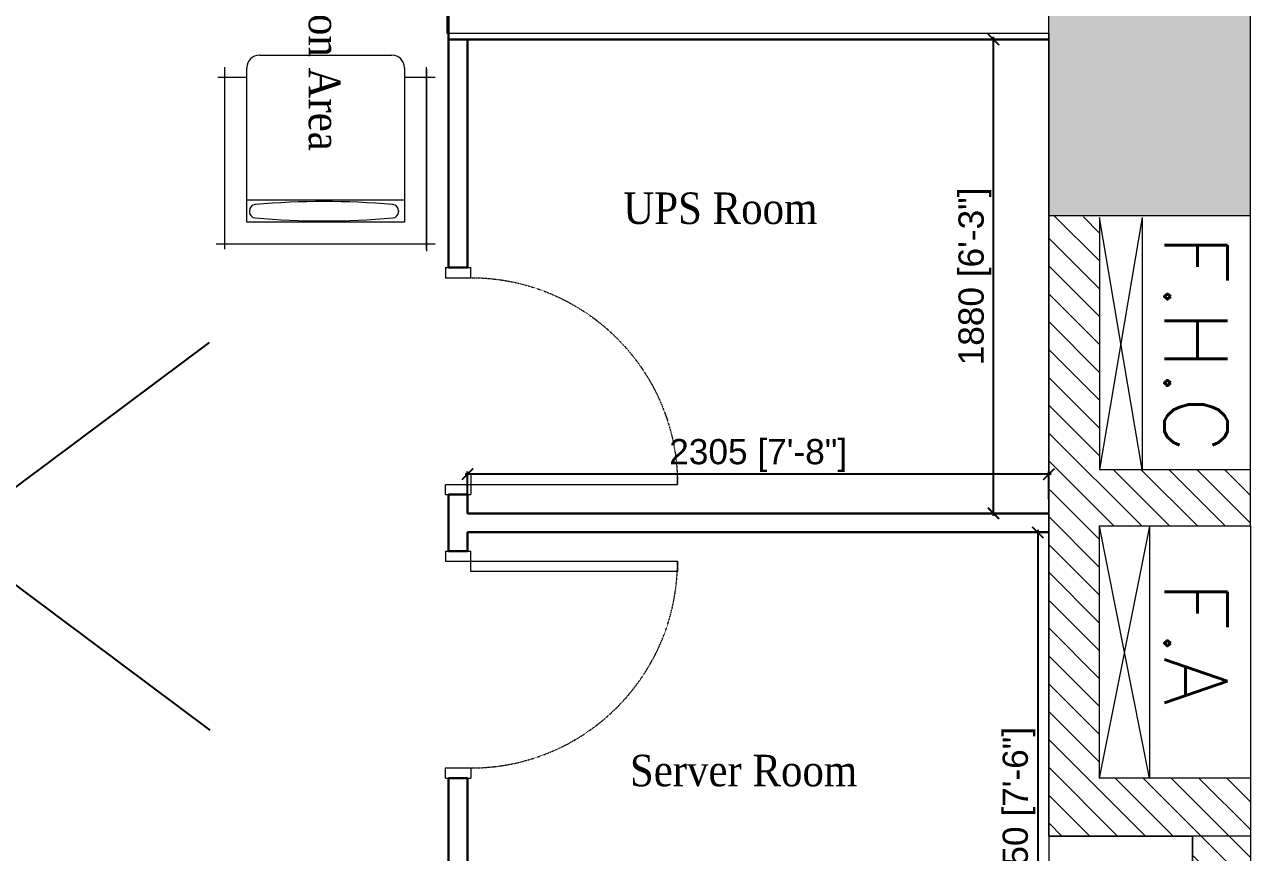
# Model space of a CAD drawing. Header units: millimetres. Extents: x 14520794 to 14796193, y 1415067 to 1454683.
# Drawn here: x 14573502 to 14578364, y 1444267 to 1447552 of the extents above; entities that cross this region are included whole.
import ezdxf
from ezdxf.enums import TextEntityAlignment as Align

# ---------------------------------------------------------------- set-up
doc = ezdxf.new("R2010")
doc.units = ezdxf.units.MM
doc.header["$LTSCALE"] = 0.01
doc.header["$MEASUREMENT"] = 0
doc.header["$PDMODE"] = 35
doc.linetypes.add('XREF134$0$HIDDEN', pattern=[0.375, 0.25, -0.125])
doc.layers.get('0').update_dxf_attribs({"color": 6, "lineweight": 0})
doc.layers.get('Defpoints').update_dxf_attribs({"color": 2})
for name, color, linetype, lineweight in [('7', 7, 'Continuous', 9), ('8 core c.', 32, 'Continuous', 20), ('DIM', 6, 'Continuous', 13), ('fur_h', 32, 'Continuous', 13), ('H', 8, 'Continuous', 5), ('IP Patch Cod-Jack', 42, 'Continuous', 13), ('partition', 34, 'Continuous', 30), ('TXT2', 7, 'Continuous', 15), ('WALL', 7, 'Continuous', 30), ('XREF134$0$DoorWindow', 32, 'Continuous', 9)]:
    doc.layers.add(name, color=color, linetype=linetype, lineweight=lineweight)
doc.layers.add('EPSILON DOME CAMERA', color=1, linetype='Continuous')
doc.layers.add('TEMPLATE', color=252, linetype='Continuous')
doc.styles.add('250MM', font='romans.shx')
doc.styles.add('SMALL', font='arial.ttf', dxfattribs={"height": 100})
doc.styles.add('TIMES', font='times.ttf', dxfattribs={"width": 0.9, "height": 250})
doc.dimstyles.new('AJI', dxfattribs={"dimtxt": 200, "dimasz": 75, "dimexe": 100, "dimexo": 25, "dimgap": 50, "dimtad": 1, "dimdec": 0, "dimrnd": 5, "dimzin": 0, "dimdsep": 46, "dimtxsty": 'SMALL', "dimblk": 'ARCHTICK', "dimcen": 0, "dimdle": 100, "dimclrd": 7, "dimclre": 7, "dimclrt": 256, "dimazin": 0, "dimtfac": 1, "dimtdec": 0, "dimtofl": 0, "dimtmove": 0, "dimatfit": 3, "dimldrblk": 'CLOSEDBLANK', "dimfxl": 100, "dimtolj": 1, "dimtzin": 0, "dimarcsym": 0})

# ---------------------------------------------------------------- blocks, each defined once
blk = doc.blocks.new('e23')
h = blk.add_hatch(color=8)
h.dxf.hatch_style = 1
h.paths.add_polyline_path([(14607114.3, 1454452.6), (14607114.3, 1454682.6), (14606514.3, 1454682.6), (14606514.3, 1453882.6), (14607114.3, 1453882.6)])
h.paths.add_polyline_path([(14612941.3, 1454452.6), (14612941.3, 1454682.6), (14612141.3, 1454682.6), (14612141.3, 1453982.6), (14612141.3, 1453882.6), (14612341.3, 1453882.6), (14612941.3, 1453882.6)])
h.paths.add_polyline_path([(14618668.3, 1454451.4), (14618668.3, 1454682.6), (14617868.3, 1454682.6), (14617868.3, 1453882.6), (14618668.3, 1453882.6)])
h.paths.add_polyline_path([(14624396.3, 1454452.6), (14624396.3, 1454682.6), (14623596.3, 1454682.5), (14623596.3, 1453882.6), (14624396.3, 1453882.6)])
h.paths.add_polyline_path([(14629923.3, 1454682.6), (14629323.3, 1454682.6), (14629323.3, 1453882.6), (14629666.9, 1453882.6), (14629923.3, 1453882.6)])
h.paths.add_polyline_path([(14635750.3, 1454682.6), (14635150.3, 1454682.6), (14635150.3, 1453882.6), (14635394.3, 1453882.6), (14635750.3, 1453882.6)])
h.paths.add_polyline_path([(14641477.3, 1454682.6), (14640877.3, 1454682.6), (14640877.3, 1453882.6), (14641477.3, 1453882.6)])
h.paths.add_polyline_path([(14646961.9, 1454682.6), (14646419.3, 1454682.6), (14646419.3, 1453882.6), (14646961.9, 1453882.6)])
h.paths.add_polyline_path([(14646962.3, 1447592.6), (14646162.3, 1447592.6), (14646162.3, 1446792.6), (14646962.3, 1446792.6)])
h.paths.add_polyline_path([(14646962.3, 1443287.6), (14646362.3, 1443287.6), (14646362.3, 1442687.6), (14646962.3, 1442687.6)])
h.paths.add_polyline_path([(14635850.3, 1447592.6), (14635050.3, 1447592.6), (14635050.3, 1446792.6), (14635850.3, 1446792.6)])
h.paths.add_polyline_path([(14635750.3, 1440732.6), (14635150.3, 1440732.6), (14635150.3, 1440047.6), (14635150.3, 1439932.6), (14635750.3, 1439932.6)])
h.paths.add_polyline_path([(14641477.3, 1440732.6), (14640877.3, 1440732.6), (14640878, 1440047.6), (14640877.3, 1439932.6), (14640877.3, 1439932.6), (14641477.3, 1439932.6)])
h.paths.add_polyline_path([(14624396.3, 1447592.6), (14623596.3, 1447592.6), (14623596.3, 1446792.6), (14624396.3, 1446792.6)])
h.paths.add_polyline_path([(14618668.3, 1447592.6), (14617868.3, 1447592.6), (14617868.3, 1446792.6), (14618668.3, 1446792.6)])
h.paths.add_polyline_path([(14607214.3, 1447592.6), (14606414.3, 1447592.6), (14606414.3, 1446792.6), (14607214.3, 1446792.6)])
h.paths.add_polyline_path([(14607114.3, 1440732.6), (14606514.3, 1440732.6), (14606514.3, 1440047.6), (14606514.3, 1439932.6), (14607114.3, 1439932.6)])
h.paths.add_polyline_path([(14612942.3, 1440732.6), (14612342.3, 1440732.6), (14612342.3, 1440047.6), (14612342.3, 1439932.6), (14612942.3, 1439932.6)])
h.paths.add_polyline_path([(14618568.3, 1440732.6), (14617968.3, 1440732.6), (14617968.3, 1440047.6), (14617968.3, 1439932.6), (14618069.6, 1439932.6), (14618568.3, 1439932.6)])
h.paths.add_polyline_path([(14624296.3, 1440732.6), (14623696.3, 1440732.6), (14623696.3, 1440047.6), (14623696.3, 1439932.6), (14624296.3, 1439932.6)])
h.paths.add_polyline_path([(14629924.3, 1440732.6), (14629324.3, 1440732.6), (14629324.3, 1440047.6), (14629324.3, 1439932.6), (14629924.3, 1439932.6)])
h.paths.add_polyline_path([(14601387.3, 1440732.6), (14600787.3, 1440732.6), (14600787.3, 1440047.6), (14600787.3, 1439932.6), (14601387.3, 1439932.6)])
h.paths.add_polyline_path([(14595902.3, 1443287.6), (14595532.3, 1443287.6), (14595302.3, 1443287.6), (14595302.3, 1442687.6), (14595902.3, 1442687.6)])
h.paths.add_polyline_path([(14596102, 1447762.6), (14595302.6, 1447762.6), (14595302.6, 1446962.6), (14596102, 1446962.6)])
h.paths.add_polyline_path([(14595902.3, 1454682.6), (14595302.6, 1454682.6), (14595302.6, 1454452.6), (14595302.3, 1453882.6), (14595902.3, 1453882.6)])
at = {"layer": '7', "lineweight": 0}
h = blk.add_hatch(dxfattribs=at)
h.set_pattern_fill('ANSI31', color=8, scale=625, angle=-90, style=0)
h.set_pattern_definition([(315, (8833005.4, 736593.985), (55.2427173, 55.2427173), [])])
h.paths.add_polyline_path([(14646162.3, 1446792.6), (14646363.4, 1446786.6), (14646363.4, 1445786.6), (14646962.3, 1445786.6), (14646962.3, 1445562.7), (14646362.3, 1445562.7), (14646362.3, 1444562.6), (14646962.3, 1444562.6), (14646962.3, 1443287.6), (14646732.3, 1443287.6), (14646732.3, 1444332.6), (14646162.3, 1444332.6), (14646162.3, 1446792.6)])
at = {"layer": 'WALL', "lineweight": 0}
for p, q in [((14646162.3, 1446792.6), (14646162.3, 1447592.6)), ((14646162.3, 1446792.6), (14646162.3, 1447592.6)), ((14646162.3, 1446792.6), (14646162.3, 1447592.6)), ((14646962.3, 1446792.6), (14646962.3, 1447592.6)), ((14646962.3, 1446792.6), (14646962.3, 1447592.6)), ((14646962.3, 1446792.6), (14646962.3, 1447592.6)), ((14646162.3, 1446792.6), (14646162.3, 1444332.6)), ((14646962.3, 1446792.6), (14646162.3, 1446792.6)), ((14646162.3, 1446792.6), (14646162.3, 1444332.6)), ((14646962.3, 1446792.6), (14646162.3, 1446792.6)), ((14646962.3, 1446792.6), (14646162.3, 1446792.6)), ((14646962.3, 1445786.6), (14646962.3, 1446792.6)), ((14646962.3, 1445786.6), (14646962.3, 1446792.6)), ((14646533.1, 1445786.6), (14646363.1, 1446786.6)), ((14646533.1, 1446786.6), (14646363.1, 1445786.6)), ((14646533.1, 1445786.6), (14646363.1, 1446786.6)), ((14646533.1, 1446786.6), (14646363.1, 1445786.6)), ((14646363.4, 1446786.6), (14646363.4, 1445786.6)), ((14646363.4, 1446786.6), (14646363.4, 1445786.6)), ((14646533.1, 1446786.6), (14646533.1, 1445786.6)), ((14646533.1, 1446786.6), (14646533.1, 1445786.6)), ((14646363.4, 1445786.6), (14646962.3, 1445786.6)), ((14646363.4, 1445786.6), (14646962.3, 1445786.6)), ((14646962.3, 1445562.7), (14646962.3, 1445786.6)), ((14646962.3, 1445562.7), (14646962.3, 1445786.6)), ((14646362.3, 1445562.7), (14646962.3, 1445562.7)), ((14646362.3, 1445562.7), (14646362.3, 1444562.6)), ((14646362.3, 1445562.7), (14646962.3, 1445562.7)), ((14646362.3, 1445562.7), (14646362.3, 1444562.6)), ((14646562.3, 1445562.6), (14646362.3, 1444562.6)), ((14646562.3, 1445562.6), (14646362.3, 1444562.6)), ((14646562.3, 1444562.6), (14646363.1, 1445562.6)), ((14646562.3, 1444562.6), (14646363.1, 1445562.6)), ((14646562.3, 1445562.6), (14646562.3, 1444562.6)), ((14646562.3, 1445562.6), (14646562.3, 1444562.6)), ((14646962.3, 1445562.7), (14646962.3, 1444562.6)), ((14646962.3, 1445562.7), (14646962.3, 1444562.6)), ((14646962.3, 1444562.6), (14646362.3, 1444562.6)), ((14646962.3, 1444562.6), (14646362.3, 1444562.6)), ((14646962.3, 1444562.6), (14646962.3, 1444332.6)), ((14646962.3, 1444562.6), (14646962.3, 1439932.6)), ((14646362.3, 1444332.6), (14646162.3, 1444332.6)), ((14646732.3, 1444332.6), (14646162.3, 1444332.6)), ((14646962.3, 1444332.6), (14646592.3, 1444332.6)), ((14646732.3, 1444332.6), (14646732.3, 1443287.6))]:
    blk.add_line(p, q, dxfattribs=at)
at = {"layer": '7', "color": 6, "lineweight": 0, "style": '250MM'}
for s, p in [('F.H.C', (14646621, 1446285.3)), ('F.H.C', (14646621, 1446285.3)), ('F.A', (14646621, 1445097.3)), ('F.A', (14646621, 1445097.3))]:
    blk.add_text(s, height=250, rotation=270, dxfattribs=at).set_placement(p, align=Align.CENTER)
blk = doc.blocks.new('*U55')
at = {"layer": 'XREF134$0$DoorWindow'}
for p, q in [((0, -100), (0, 0)), ((900, -100), (900, 0))]:
    blk.add_line(p, q, dxfattribs=at)
blk.add_lwpolyline([(40, 0), (40, 820), (80, 820), (80, 0)], close=True, dxfattribs=at)
for points in [[(0, -100), (40, -100), (40, 0), (0, 0)], [(900, -100), (860, -100), (860, 0), (900, 0)]]:
    blk.add_lwpolyline(points, dxfattribs=at)
at = {"layer": 'XREF134$0$DoorWindow', "linetype": 'XREF134$0$HIDDEN'}
blk.add_arc((40, 0), 820, 360, 90, dxfattribs=at)
blk = doc.blocks.new('_ARCHTICK')
at = {"color": 0, "linetype": 'ByBlock', "const_width": 0.15}
blk.add_lwpolyline([(-0.5, -0.5), (0.5, 0.5)], dxfattribs=at)
blk = doc.blocks.new('*D59')
at = {"layer": 'Defpoints', "color": 0, "ltscale": 5000, "transparency": 16777216}
for p in [(14577493.3, 1445537.6), (14577493.3, 1443287.6), (14577520.5, 1443287.6)]:
    blk.add_point(p, dxfattribs=at)
at = {"layer": 'DIM', "color": 7, "lineweight": -2, "ltscale": 5000, "transparency": 16777216}
for p, q in [((14577503.3, 1445537.6), (14577530.5, 1445537.6)), ((14577520.5, 1445547.6), (14577520.5, 1443277.6)), ((14577503.3, 1443287.6), (14577530.5, 1443287.6))]:
    blk.add_line(p, q, dxfattribs=at)
at = {"layer": 'DIM', "color": 7, "lineweight": -2, "ltscale": 5000, "transparency": 16777216, "xscale": 45, "yscale": 45, "zscale": 45}
for p, rotation in [((14577520.5, 1445537.6), 90), ((14577520.5, 1443287.6), 270)]:
    blk.add_blockref('_ARCHTICK', p, dxfattribs=dict(at, rotation=rotation))
at = {"layer": 'DIM', "ltscale": 5000, "transparency": 16777216, "insert": (14577446.4, 1444412.6), "char_height": 100, "attachment_point": 5, "rotation": 90, "style": 'SMALL'}
blk.add_mtext('\\A1;2250 [7\'-6"]', dxfattribs=at)
blk = doc.blocks.new('_ClosedBlank')
at = {"color": 0, "linetype": 'ByBlock', "lineweight": -2}
for p, q in [((-1, 0.17), (0, 0)), ((-1, 0.17), (-1, -0.17)), ((0, 0), (-1, -0.17))]:
    blk.add_line(p, q, dxfattribs=at)
blk = doc.blocks.new('*D60')
at = {"layer": 'Defpoints', "color": 0, "ltscale": 5000, "transparency": 16777216}
for p in [(14575259.4, 1445768.4), (14575259.4, 1445612.6), (14577564.3, 1445612.6)]:
    blk.add_point(p, dxfattribs=at)
at = {"layer": 'DIM', "color": 7, "lineweight": -2, "ltscale": 5000, "transparency": 16777216}
for p, q in [((14575259.4, 1445668.4), (14575259.4, 1445778.4)), ((14577564.3, 1445668.4), (14577564.3, 1445778.4)), ((14577574.3, 1445768.4), (14575249.4, 1445768.4))]:
    blk.add_line(p, q, dxfattribs=at)
at = {"layer": 'DIM', "color": 7, "lineweight": -2, "ltscale": 5000, "transparency": 16777216, "xscale": 45, "yscale": 45, "zscale": 45, "rotation": 180}
blk.add_blockref('_ARCHTICK', (14575259.4, 1445768.4), dxfattribs=at)
at = {"layer": 'DIM', "color": 7, "lineweight": -2, "ltscale": 5000, "transparency": 16777216, "xscale": 45, "yscale": 45, "zscale": 45}
blk.add_blockref('_ARCHTICK', (14577564.3, 1445768.4), dxfattribs=at)
at = {"layer": 'DIM', "ltscale": 5000, "transparency": 16777216, "insert": (14576411.8, 1445842.5), "char_height": 100, "attachment_point": 5, "style": 'SMALL'}
blk.add_mtext('\\A1;2305 [7\'-8"]', dxfattribs=at)
blk = doc.blocks.new('*D61')
at = {"layer": 'Defpoints', "color": 0, "ltscale": 5000, "transparency": 16777216}
for p in [(14577345.4, 1447492.6), (14577411, 1447492.6), (14577411, 1445612.6)]:
    blk.add_point(p, dxfattribs=at)
at = {"layer": 'DIM', "color": 7, "lineweight": -2, "ltscale": 5000, "transparency": 16777216}
for p, q in [((14577401, 1447492.6), (14577335.4, 1447492.6)), ((14577345.4, 1445602.6), (14577345.4, 1447502.6)), ((14577401, 1445612.6), (14577335.4, 1445612.6))]:
    blk.add_line(p, q, dxfattribs=at)
at = {"layer": 'DIM', "color": 7, "lineweight": -2, "ltscale": 5000, "transparency": 16777216, "xscale": 45, "yscale": 45, "zscale": 45}
for p, rotation in [((14577345.4, 1447492.6), 90), ((14577345.4, 1445612.6), 270)]:
    blk.add_blockref('_ARCHTICK', p, dxfattribs=dict(at, rotation=rotation))
at = {"layer": 'DIM', "ltscale": 5000, "transparency": 16777216, "insert": (14577271.3, 1446552.6), "char_height": 100, "attachment_point": 5, "rotation": 90, "style": 'SMALL'}
blk.add_mtext('\\A1;1880 [6\'-3"]', dxfattribs=at)
blk = doc.blocks.new('34432')
at = {"layer": 'fur_h'}
for p, q in [((14568553.6, 1441583.1, 0), (14569078.6, 1441583.1, 0)), ((14568389, 1441495.6, 0), (14568503.6, 1441495.6, 0)), ((14568416.1, 1440813.6, 0), (14568416.1, 1441535.8, 0)), ((14568503.6, 1440920.6, 0), (14568503.6, 1441533.1, 0)), ((14569128.6, 1441533.1, 0), (14569128.6, 1440920.6, 0)), ((14569128.6, 1441495.6, 0), (14569250.5, 1441495.6, 0)), ((14569216.1, 1440813.6, 0), (14569216.1, 1441535.8, 0)), ((14569216.1, 1441528.2, 0), (14569216.1, 1440806, 0)), ((14569128.6, 1441008.1, 0), (14568503.6, 1441008.1, 0)), ((14569128.6, 1440920.6, 0), (14568503.6, 1440920.6, 0)), ((14569250.5, 1440833.1, 0), (14568381.5, 1440833.1, 0))]:
    blk.add_line(p, q, dxfattribs=at)
at = {"layer": 'fur_h', "ltscale": 20000}
for p, q in [((14568513.7, 1440965.9, 0), (14568513.7, 1440962.1, 0)), ((14569105, 1440965.9, 0), (14569105, 1440962.1, 0)), ((14569105.2, 1440965.9, 0), (14569105.2, 1440962.1, 0))]:
    blk.add_line(p, q, dxfattribs=at)
at = {"layer": 'fur_h'}
for centre, start, end in [((14568553.6, 1441533.1, 0), 90, 180), ((14569078.6, 1441533.1, 0), 0, 90)]:
    blk.add_arc(centre, 50, start, end, dxfattribs=at)
at = {"layer": 'fur_h', "ltscale": 20000}
for centre, radius, start, end in [((14568538.7, 1440965.9, 0), 25, 94.3594, 180), ((14568538.7, 1440962.1, 0), 25, 180, 265.6406), ((14568809.4, 1437788.1, 0), 3214.3, 85.1344, 94.8656), ((14569080.2, 1440965.9, 0), 25, 0, 85.6406), ((14569080.2, 1440962.1, 0), 25, 274.3594, 0), ((14568809.4, 1444139.9, 0), 3214.3, 265.1344, 274.8656)]:
    blk.add_arc(centre, radius, start, end, dxfattribs=at)
blk = doc.blocks.new('data point')
at = {"layer": 'IP Patch Cod-Jack', "lineweight": 9}
h = blk.add_hatch(color=1, dxfattribs=at)
h.paths.add_polyline_path([(82919.4, 102817.5), (82593, 102817.5), (82593, 102567.8), (82919.4, 102567.8)])
h.paths.add_polyline_path([(82869, 102639.5), (82820.9, 102639.5), (82820.9, 102612.1), (82784.6, 102612.1), (82784.6, 102595.9), (82727.8, 102595.9), (82727.8, 102612.1), (82691.6, 102612.1), (82691.6, 102639.5), (82643.5, 102639.5), (82643.5, 102682.6), (82631.6, 102682.6), (82631.6, 102745.1), (82643.5, 102788.3), (82869, 102788.3), (82869, 102745.1), (82880.8, 102745.1), (82880.8, 102682.6), (82869, 102682.6)], flags=16)
at = {"layer": '8 core c.', "color": 7, "lineweight": 13}
for p, q in [((82631.6, 102745.1), (82631.6, 102682.6)), ((82869, 102745.1), (82880.8, 102745.1)), ((82631.6, 102682.6), (82643.5, 102682.6)), ((82691.6, 102639.5), (82691.6, 102612.1)), ((82691.6, 102612.1), (82727.8, 102612.1)), ((82727.8, 102612.1), (82727.8, 102595.9)), ((82727.8, 102595.9), (82784.6, 102595.9)), ((82784.6, 102612.1), (82784.6, 102595.9)), ((82784.6, 102612.1), (82820.9, 102612.1))]:
    blk.add_line(p, q, dxfattribs=at)
at = {"layer": '8 core c.', "color": 1, "lineweight": 13}
blk.add_line((82643.5, 102745.1), (82631.6, 102745.1), dxfattribs=at)
at = {"layer": '8 core c.', "color": 7, "lineweight": 13}
blk.add_lwpolyline([(82593, 102817.5), (82919.4, 102817.5), (82919.4, 102567.8), (82593, 102567.8)], close=True, dxfattribs=at)
for points in [[(82643.5, 102745.1), (82643.5, 102788.3), (82869, 102788.3), (82869, 102745.1)], [(82691.6, 102639.5), (82643.5, 102639.5), (82643.5, 102682.6)]]:
    blk.add_lwpolyline(points, dxfattribs=at)
at = {"layer": 'IP Patch Cod-Jack', "color": 7, "lineweight": 13}
for p, q in [((82880.8, 102745.1), (82880.8, 102682.6)), ((82869, 102682.6), (82880.8, 102682.6)), ((82820.9, 102639.5), (82820.9, 102612.1))]:
    blk.add_line(p, q, dxfattribs=at)
blk.add_lwpolyline([(82869, 102682.6), (82869, 102639.5), (82820.9, 102639.5)], dxfattribs=at)
at = {"layer": 'TEMPLATE', "color": 7, "lineweight": -3, "const_width": 10}
blk.add_lwpolyline([(82869, 102788.3), (82869, 102745.1), (82880.8, 102745.1), (82880.8, 102682.6), (82869, 102682.6), (82869, 102639.5), (82820.9, 102639.5), (82820.9, 102612.1), (82784.6, 102612.1), (82784.6, 102595.9), (82727.8, 102595.9), (82727.8, 102612.1), (82691.6, 102612.1), (82691.6, 102639.5), (82643.5, 102639.5), (82643.5, 102682.6), (82631.6, 102682.6), (82631.6, 102745.1), (82643.5, 102745.1), (82643.5, 102788.3), (82869, 102788.3)], dxfattribs=at)
blk = doc.blocks.new('DOME CAMERA')
at = {"layer": 'EPSILON DOME CAMERA', "linetype": 'Continuous', "lineweight": 9}
blk.add_hatch(color=256, dxfattribs=at).paths.add_polyline_path([(-136.7, 0), (-200, 0), (-200, -87.3), (200, -87.3), (200, 0), (136.7, 0)])
at = {"color": 1, "true_color": 0xff0000}
for p, q in [((0, -1.2), (-768.6, 1028.5)), ((0.4, -0.3), (769, 1029.5))]:
    blk.add_line(p, q, dxfattribs=at)
at = {"layer": 'EPSILON DOME CAMERA', "linetype": 'Continuous', "lineweight": 9}
blk.add_lwpolyline([(-136.7, 0, -1), (136.7, 0), (200, 0), (200, -87.3), (-200, -87.3), (-200, 0)], format="xyb", close=True, dxfattribs=at)
at = {"layer": 'EPSILON DOME CAMERA', "linetype": 'Continuous', "lineweight": 9, "const_width": 16}
blk.add_lwpolyline([(136.7, 0, 1), (-136.7, 0)], format="xyb", dxfattribs=at)
at = {"layer": 'EPSILON DOME CAMERA', "linetype": 'Continuous', "lineweight": 9}
blk.add_lwpolyline([(136.7, 0), (-136.7, 0)], dxfattribs=at)
at = {"layer": 'IP Patch Cod-Jack', "lineweight": 13, "xscale": 1.030757035158097, "yscale": 1.030757035158097, "zscale": 1.030757035158097, "rotation": 180}
blk.add_blockref('data point', (85301.6, 105608), dxfattribs=at)

msp = doc.modelspace()

# ---------------------------------------------------------------- linework, layer by layer
at = {"layer": 'fur_h', "ltscale": 5000}
msp.add_line((14577564.3, 1444332.6), (14577564.3, 1443287.6), dxfattribs=at)
at = {"layer": 'H', "color": 254, "true_color": 0xfeeab9}
msp.add_lwpolyline([(14532789.3, 1454452.6), (14574284.4, 1454452.6), (14574297.8, 1450476.4), (14575191.1, 1450476.4), (14575177.6, 1447517.6), (14577564.3, 1447517.6), (14577564.3, 1444332.6), (14578134.3, 1444332.6), (14578134.3, 1440047.6), (14526934.3, 1440047.6), (14526934.3, 1445562.6), (14532602.8, 1445562.6), (14532602.8, 1453882.6), (14532789.6, 1453882.6), (14532789.3, 1454452.6)], dxfattribs=at)
msp.add_lwpolyline([(14575198, 1450476.4), (14574284.4, 1450476.4), (14574284.4, 1454452.5), (14550070.3, 1454452.5), (14550070.3, 1440047.5), (14578134.3, 1440047.5), (14578134.3, 1442687.5), (14577764.3, 1442687.5), (14577764.3, 1443287.5), (14578134.3, 1443287.5), (14578134.3, 1444332.5), (14577564.3, 1444332.5), (14577564.3, 1447592.5), (14575171, 1447592.5)], close=True, dxfattribs=at)
at = {"layer": 'partition', "ltscale": 5000}
for p, q in [((14575184.4, 1446587.6), (14575184.4, 1447492.6)), ((14575259.4, 1446587.6), (14575259.4, 1447492.6)), ((14575259.4, 1446587.6), (14575184.4, 1446587.6)), ((14575184.4, 1445612.6), (14575184.4, 1445687.6)), ((14575259.4, 1445687.6), (14575184.4, 1445687.6)), ((14575259.4, 1445612.6), (14575259.4, 1445687.6)), ((14575184.4, 1445612.6), (14575184.4, 1445462.6)), ((14577564.3, 1445612.6), (14575259.4, 1445612.6)), ((14575259.4, 1445537.6), (14575259.4, 1445462.6)), ((14577564.3, 1445537.6), (14575259.4, 1445537.6)), ((14575259.4, 1445462.6), (14575184.4, 1445462.6)), ((14575259.4, 1444562.6), (14575184.4, 1444562.6)), ((14575184.4, 1443877.6), (14575184.4, 1444562.6)), ((14575259.4, 1444562.6), (14575184.4, 1444562.6))]:
    msp.add_line(p, q, dxfattribs=at)
msp.add_lwpolyline([(14575259.4, 1444562.6), (14575259.4, 1443287.6)], dxfattribs=at)
at = {"layer": 'WALL', "ltscale": 0.018361}
msp.add_line((14575184.4, 1447492.6), (14575184.4, 1449576.4), dxfattribs=at)
at = {"layer": 'WALL'}
msp.add_line((14575184.4, 1447492.6), (14577564.3, 1447492.6), dxfattribs=at)

# ---------------------------------------------------------------- block references
at = {"layer": 'DIM'}
msp.add_blockref('34432', (5880.4, 5847.4, 0), dxfattribs=at)
at = {"layer": 'EPSILON DOME CAMERA', "rotation": 269.9999999999857}
msp.add_blockref('DOME CAMERA', (14573207.2, 1445522.1), dxfattribs=at)
at = {"layer": 'partition'}
msp.add_blockref('e23', (-68598, 0), dxfattribs=at)
at = {"layer": 'partition', "color": 8, "xscale": -1, "rotation": 269.9999971998162}
msp.add_blockref('*U55', (14575271.9, 1445687.6, 0), dxfattribs=at)
at = {"layer": 'partition', "color": 8, "rotation": 270.0000028001837}
msp.add_blockref('*U55', (14575271.9, 1445462.6, 0), dxfattribs=at)

# ---------------------------------------------------------------- texts
at = {"layer": 'TXT2', "color": 5, "style": 'TIMES', "width": 0.9}
for s, p in [('UPS Room', (14575877, 1446760.8)), ('Server Room', (14575903.3, 1444530.1))]:
    msp.add_text(s, height=125, dxfattribs=at).set_placement(p)
at = {"layer": 'TXT2', "color": 5, "insert": (14574754.7, 1448580.2), "char_height": 125, "width": 2783.7, "attachment_point": 1, "rotation": 270, "style": 'TIMES'}
msp.add_mtext('Open Discussion Area', dxfattribs=at)

# ---------------------------------------------------------------- dimensions: what is measured, and where the dimension line sits
at = {"layer": 'DIM', "ltscale": 5000}
for base, p1, p2, picture, middle in [((14577345.4, 1447492.6), (14577411, 1445612.6), (14577411, 1447492.6), '*D61', (14577271.3, 1446552.6)), ((14577520.5, 1443287.6), (14577493.3, 1445537.6), (14577493.3, 1443287.6), '*D59', (14577446.4, 1444412.6))]:
    dim = msp.add_linear_dim(base=base, p1=p1, p2=p2, angle=90, dimstyle='AJI', override={"dimtxt": 95, "dimasz": 45, "dimexe": 10, "dimexo": 10, "dimgap": 10, "dimdle": 10, "dimfxlon": 1, "dimarcsym": 1}, dxfattribs=at)
    dim.commit()
    dim.dimension.update_dxf_attribs({"geometry": picture, "text_midpoint": middle})
dim = msp.add_linear_dim(base=(14575259.4, 1445768.4), p1=(14577564.3, 1445612.6), p2=(14575259.4, 1445612.6), dimstyle='AJI', override={"dimtxt": 95, "dimasz": 45, "dimexe": 10, "dimexo": 10, "dimgap": 10, "dimdle": 10, "dimfxlon": 1, "dimarcsym": 1}, dxfattribs=at)
dim.commit()
dim.dimension.update_dxf_attribs({"geometry": '*D60', "text_midpoint": (14576411.8, 1445842.5)})

doc.saveas('drawing.dxf')
